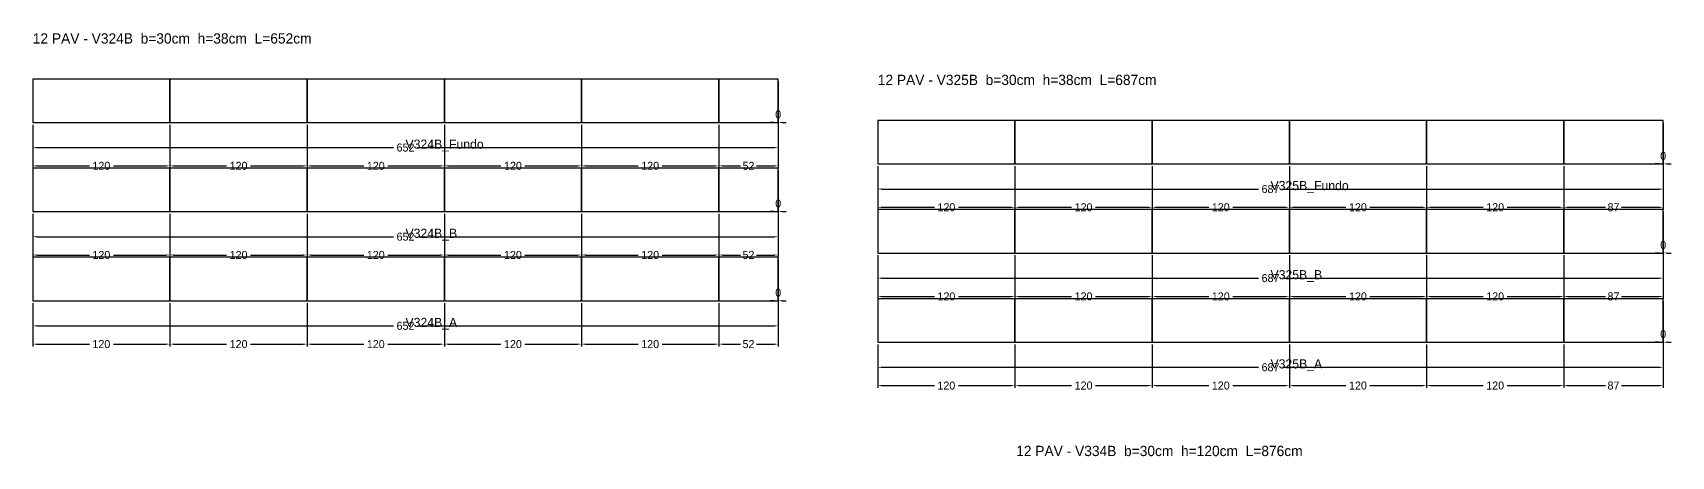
# Model space of a CAD drawing. Header units: metres. Extents: x 180 to 6304, y -11808 to -336.
# Drawn here: x 836 to 2269, y -2256 to -1885 of the extents above; entities that cross this region are included whole.
import ezdxf

# ---------------------------------------------------------------- set-up
doc = ezdxf.new("R2010")
doc.units = ezdxf.units.M
doc.layers.add('COTA', color=3, linetype='Continuous')
doc.dimstyles.new('COTA_VIG', dxfattribs={"dimtxt": 7, "dimasz": 3.5, "dimexe": 2, "dimexo": 2, "dimgap": 1.5, "dimtad": 1, "dimdec": 1, "dimcen": 2.5, "dimclrd": 3, "dimclre": 3, "dimclrt": 3, "dimazin": 3, "dimtfac": 1, "dimtmove": 0, "dimatfit": 3})

# ---------------------------------------------------------------- blocks, each defined once
blk = doc.blocks.new('_CLOSEDFILLED')
at = {"color": 0, "linetype": 'BYBLOCK'}
blk.add_solid([(-1, 0.16), (0, 0), (-1, -0.16)], dxfattribs=at)
blk = doc.blocks.new('*D271')
at = {"color": 3}
for p, q in [((836.3, -2121.42), (836.3, -2143.42)), ((1488.3, -2121.42), (1488.3, -2143.42)), ((839.8, -2141.42), (1151.8, -2141.42)), ((1172.8, -2141.42), (1484.8, -2141.42))]:
    blk.add_line(p, q, dxfattribs=at)
at = {"layer": 'Defpoints'}
for p in [(836.3, -2119.42), (1488.3, -2119.42), (836.3, -2141.42)]:
    blk.add_point(p, dxfattribs=at)
at = {"layer": 'COTA', "color": 3, "xscale": 3.5, "yscale": 3.5, "rotation": 180}
blk.add_blockref('_CLOSEDFILLED', (836.3, -2141.42), dxfattribs=at)
at = {"layer": 'COTA', "color": 3, "xscale": 3.5, "yscale": 3.5}
blk.add_blockref('_CLOSEDFILLED', (1488.3, -2141.42), dxfattribs=at)
at = {"layer": 'COTA', "color": 3, "insert": (1162.3, -2141.42), "char_height": 7, "attachment_point": 5}
blk.add_mtext('652', dxfattribs=at)
blk = doc.blocks.new('*D272')
at = {"color": 3}
for p, q in [((836.3, -2121.42), (836.3, -2159.42)), ((956.3, -2121.42), (956.3, -2159.42)), ((839.8, -2157.42), (885.8, -2157.42)), ((906.8, -2157.42), (952.8, -2157.42))]:
    blk.add_line(p, q, dxfattribs=at)
at = {"layer": 'Defpoints'}
for p in [(836.3, -2119.42), (956.3, -2119.42), (836.3, -2157.42)]:
    blk.add_point(p, dxfattribs=at)
at = {"layer": 'COTA', "color": 3, "xscale": 3.5, "yscale": 3.5, "rotation": 180}
blk.add_blockref('_CLOSEDFILLED', (836.3, -2157.42), dxfattribs=at)
at = {"layer": 'COTA', "color": 3, "xscale": 3.5, "yscale": 3.5}
blk.add_blockref('_CLOSEDFILLED', (956.3, -2157.42), dxfattribs=at)
at = {"layer": 'COTA', "color": 3, "insert": (896.3, -2157.42), "char_height": 7, "attachment_point": 5}
blk.add_mtext('120', dxfattribs=at)
blk = doc.blocks.new('*D273')
at = {"color": 3}
for p, q in [((956.3, -2121.42), (956.3, -2159.42)), ((1076.3, -2121.42), (1076.3, -2159.42)), ((959.8, -2157.42), (1005.8, -2157.42)), ((1026.8, -2157.42), (1072.8, -2157.42))]:
    blk.add_line(p, q, dxfattribs=at)
at = {"layer": 'Defpoints'}
for p in [(956.3, -2119.42), (1076.3, -2119.42), (956.3, -2157.42)]:
    blk.add_point(p, dxfattribs=at)
at = {"layer": 'COTA', "color": 3, "xscale": 3.5, "yscale": 3.5, "rotation": 180}
blk.add_blockref('_CLOSEDFILLED', (956.3, -2157.42), dxfattribs=at)
at = {"layer": 'COTA', "color": 3, "xscale": 3.5, "yscale": 3.5}
blk.add_blockref('_CLOSEDFILLED', (1076.3, -2157.42), dxfattribs=at)
at = {"layer": 'COTA', "color": 3, "insert": (1016.3, -2157.42), "char_height": 7, "attachment_point": 5}
blk.add_mtext('120', dxfattribs=at)
blk = doc.blocks.new('*D274')
at = {"color": 3}
for p, q in [((1076.3, -2121.42), (1076.3, -2159.42)), ((1196.3, -2121.42), (1196.3, -2159.42)), ((1079.8, -2157.42), (1125.8, -2157.42)), ((1146.8, -2157.42), (1192.8, -2157.42))]:
    blk.add_line(p, q, dxfattribs=at)
at = {"layer": 'Defpoints'}
for p in [(1076.3, -2119.42), (1196.3, -2119.42), (1076.3, -2157.42)]:
    blk.add_point(p, dxfattribs=at)
at = {"layer": 'COTA', "color": 3, "xscale": 3.5, "yscale": 3.5, "rotation": 180}
blk.add_blockref('_CLOSEDFILLED', (1076.3, -2157.42), dxfattribs=at)
at = {"layer": 'COTA', "color": 3, "xscale": 3.5, "yscale": 3.5}
blk.add_blockref('_CLOSEDFILLED', (1196.3, -2157.42), dxfattribs=at)
at = {"layer": 'COTA', "color": 3, "insert": (1136.3, -2157.42), "char_height": 7, "attachment_point": 5}
blk.add_mtext('120', dxfattribs=at)
blk = doc.blocks.new('*D275')
at = {"color": 3}
for p, q in [((1196.3, -2121.42), (1196.3, -2159.42)), ((1316.3, -2121.42), (1316.3, -2159.42)), ((1199.8, -2157.42), (1245.8, -2157.42)), ((1266.8, -2157.42), (1312.8, -2157.42))]:
    blk.add_line(p, q, dxfattribs=at)
at = {"layer": 'Defpoints'}
for p in [(1196.3, -2119.42), (1316.3, -2119.42), (1196.3, -2157.42)]:
    blk.add_point(p, dxfattribs=at)
at = {"layer": 'COTA', "color": 3, "xscale": 3.5, "yscale": 3.5, "rotation": 180}
blk.add_blockref('_CLOSEDFILLED', (1196.3, -2157.42), dxfattribs=at)
at = {"layer": 'COTA', "color": 3, "xscale": 3.5, "yscale": 3.5}
blk.add_blockref('_CLOSEDFILLED', (1316.3, -2157.42), dxfattribs=at)
at = {"layer": 'COTA', "color": 3, "insert": (1256.3, -2157.42), "char_height": 7, "attachment_point": 5}
blk.add_mtext('120', dxfattribs=at)
blk = doc.blocks.new('*D276')
at = {"color": 3}
for p, q in [((1316.3, -2121.42), (1316.3, -2159.42)), ((1436.3, -2121.42), (1436.3, -2159.42)), ((1319.8, -2157.42), (1365.8, -2157.42)), ((1386.8, -2157.42), (1432.8, -2157.42))]:
    blk.add_line(p, q, dxfattribs=at)
at = {"layer": 'Defpoints'}
for p in [(1316.3, -2119.42), (1436.3, -2119.42), (1316.3, -2157.42)]:
    blk.add_point(p, dxfattribs=at)
at = {"layer": 'COTA', "color": 3, "xscale": 3.5, "yscale": 3.5, "rotation": 180}
blk.add_blockref('_CLOSEDFILLED', (1316.3, -2157.42), dxfattribs=at)
at = {"layer": 'COTA', "color": 3, "xscale": 3.5, "yscale": 3.5}
blk.add_blockref('_CLOSEDFILLED', (1436.3, -2157.42), dxfattribs=at)
at = {"layer": 'COTA', "color": 3, "insert": (1376.3, -2157.42), "char_height": 7, "attachment_point": 5}
blk.add_mtext('120', dxfattribs=at)
blk = doc.blocks.new('*D277')
at = {"color": 3}
for p, q in [((1436.3, -2121.42), (1436.3, -2159.42)), ((1488.3, -2121.42), (1488.3, -2159.42)), ((1439.8, -2157.42), (1455.3, -2157.42)), ((1469.3, -2157.42), (1484.8, -2157.42))]:
    blk.add_line(p, q, dxfattribs=at)
at = {"layer": 'Defpoints'}
for p in [(1436.3, -2119.42), (1488.3, -2119.42), (1436.3, -2157.42)]:
    blk.add_point(p, dxfattribs=at)
at = {"layer": 'COTA', "color": 3, "xscale": 3.5, "yscale": 3.5, "rotation": 180}
blk.add_blockref('_CLOSEDFILLED', (1436.3, -2157.42), dxfattribs=at)
at = {"layer": 'COTA', "color": 3, "xscale": 3.5, "yscale": 3.5}
blk.add_blockref('_CLOSEDFILLED', (1488.3, -2157.42), dxfattribs=at)
at = {"layer": 'COTA', "color": 3, "insert": (1462.3, -2157.42), "char_height": 7, "attachment_point": 5}
blk.add_mtext('52', dxfattribs=at)
blk = doc.blocks.new('*D279')
at = {"color": 3}
for p, q in [((836.3, -2043.42), (836.3, -2065.42)), ((1488.3, -2043.42), (1488.3, -2065.42)), ((839.8, -2063.42), (1151.8, -2063.42)), ((1172.8, -2063.42), (1484.8, -2063.42))]:
    blk.add_line(p, q, dxfattribs=at)
at = {"layer": 'Defpoints'}
for p in [(836.3, -2041.42), (1488.3, -2041.42), (836.3, -2063.42)]:
    blk.add_point(p, dxfattribs=at)
at = {"layer": 'COTA', "color": 3, "xscale": 3.5, "yscale": 3.5, "rotation": 180}
blk.add_blockref('_CLOSEDFILLED', (836.3, -2063.42), dxfattribs=at)
at = {"layer": 'COTA', "color": 3, "xscale": 3.5, "yscale": 3.5}
blk.add_blockref('_CLOSEDFILLED', (1488.3, -2063.42), dxfattribs=at)
at = {"layer": 'COTA', "color": 3, "insert": (1162.3, -2063.42), "char_height": 7, "attachment_point": 5}
blk.add_mtext('652', dxfattribs=at)
blk = doc.blocks.new('*D280')
at = {"color": 3}
for p, q in [((836.3, -2043.42), (836.3, -2081.42)), ((956.3, -2043.42), (956.3, -2081.42)), ((839.8, -2079.42), (885.8, -2079.42)), ((906.8, -2079.42), (952.8, -2079.42))]:
    blk.add_line(p, q, dxfattribs=at)
at = {"layer": 'Defpoints'}
for p in [(836.3, -2041.42), (956.3, -2041.42), (836.3, -2079.42)]:
    blk.add_point(p, dxfattribs=at)
at = {"layer": 'COTA', "color": 3, "xscale": 3.5, "yscale": 3.5, "rotation": 180}
blk.add_blockref('_CLOSEDFILLED', (836.3, -2079.42), dxfattribs=at)
at = {"layer": 'COTA', "color": 3, "xscale": 3.5, "yscale": 3.5}
blk.add_blockref('_CLOSEDFILLED', (956.3, -2079.42), dxfattribs=at)
at = {"layer": 'COTA', "color": 3, "insert": (896.3, -2079.42), "char_height": 7, "attachment_point": 5}
blk.add_mtext('120', dxfattribs=at)
blk = doc.blocks.new('*D281')
at = {"color": 3}
for p, q in [((956.3, -2043.42), (956.3, -2081.42)), ((1076.3, -2043.42), (1076.3, -2081.42)), ((959.8, -2079.42), (1005.8, -2079.42)), ((1026.8, -2079.42), (1072.8, -2079.42))]:
    blk.add_line(p, q, dxfattribs=at)
at = {"layer": 'Defpoints'}
for p in [(956.3, -2041.42), (1076.3, -2041.42), (956.3, -2079.42)]:
    blk.add_point(p, dxfattribs=at)
at = {"layer": 'COTA', "color": 3, "xscale": 3.5, "yscale": 3.5, "rotation": 180}
blk.add_blockref('_CLOSEDFILLED', (956.3, -2079.42), dxfattribs=at)
at = {"layer": 'COTA', "color": 3, "xscale": 3.5, "yscale": 3.5}
blk.add_blockref('_CLOSEDFILLED', (1076.3, -2079.42), dxfattribs=at)
at = {"layer": 'COTA', "color": 3, "insert": (1016.3, -2079.42), "char_height": 7, "attachment_point": 5}
blk.add_mtext('120', dxfattribs=at)
blk = doc.blocks.new('*D282')
at = {"color": 3}
for p, q in [((1076.3, -2043.42), (1076.3, -2081.42)), ((1196.3, -2043.42), (1196.3, -2081.42)), ((1079.8, -2079.42), (1125.8, -2079.42)), ((1146.8, -2079.42), (1192.8, -2079.42))]:
    blk.add_line(p, q, dxfattribs=at)
at = {"layer": 'Defpoints'}
for p in [(1076.3, -2041.42), (1196.3, -2041.42), (1076.3, -2079.42)]:
    blk.add_point(p, dxfattribs=at)
at = {"layer": 'COTA', "color": 3, "xscale": 3.5, "yscale": 3.5, "rotation": 180}
blk.add_blockref('_CLOSEDFILLED', (1076.3, -2079.42), dxfattribs=at)
at = {"layer": 'COTA', "color": 3, "xscale": 3.5, "yscale": 3.5}
blk.add_blockref('_CLOSEDFILLED', (1196.3, -2079.42), dxfattribs=at)
at = {"layer": 'COTA', "color": 3, "insert": (1136.3, -2079.42), "char_height": 7, "attachment_point": 5}
blk.add_mtext('120', dxfattribs=at)
blk = doc.blocks.new('*D283')
at = {"color": 3}
for p, q in [((1196.3, -2043.42), (1196.3, -2081.42)), ((1316.3, -2043.42), (1316.3, -2081.42)), ((1199.8, -2079.42), (1245.8, -2079.42)), ((1266.8, -2079.42), (1312.8, -2079.42))]:
    blk.add_line(p, q, dxfattribs=at)
at = {"layer": 'Defpoints'}
for p in [(1196.3, -2041.42), (1316.3, -2041.42), (1196.3, -2079.42)]:
    blk.add_point(p, dxfattribs=at)
at = {"layer": 'COTA', "color": 3, "xscale": 3.5, "yscale": 3.5, "rotation": 180}
blk.add_blockref('_CLOSEDFILLED', (1196.3, -2079.42), dxfattribs=at)
at = {"layer": 'COTA', "color": 3, "xscale": 3.5, "yscale": 3.5}
blk.add_blockref('_CLOSEDFILLED', (1316.3, -2079.42), dxfattribs=at)
at = {"layer": 'COTA', "color": 3, "insert": (1256.3, -2079.42), "char_height": 7, "attachment_point": 5}
blk.add_mtext('120', dxfattribs=at)
blk = doc.blocks.new('*D284')
at = {"color": 3}
for p, q in [((1316.3, -2043.42), (1316.3, -2081.42)), ((1436.3, -2043.42), (1436.3, -2081.42)), ((1319.8, -2079.42), (1365.8, -2079.42)), ((1386.8, -2079.42), (1432.8, -2079.42))]:
    blk.add_line(p, q, dxfattribs=at)
at = {"layer": 'Defpoints'}
for p in [(1316.3, -2041.42), (1436.3, -2041.42), (1316.3, -2079.42)]:
    blk.add_point(p, dxfattribs=at)
at = {"layer": 'COTA', "color": 3, "xscale": 3.5, "yscale": 3.5, "rotation": 180}
blk.add_blockref('_CLOSEDFILLED', (1316.3, -2079.42), dxfattribs=at)
at = {"layer": 'COTA', "color": 3, "xscale": 3.5, "yscale": 3.5}
blk.add_blockref('_CLOSEDFILLED', (1436.3, -2079.42), dxfattribs=at)
at = {"layer": 'COTA', "color": 3, "insert": (1376.3, -2079.42), "char_height": 7, "attachment_point": 5}
blk.add_mtext('120', dxfattribs=at)
blk = doc.blocks.new('*D285')
at = {"color": 3}
for p, q in [((1436.3, -2043.42), (1436.3, -2081.42)), ((1488.3, -2043.42), (1488.3, -2081.42)), ((1439.8, -2079.42), (1455.3, -2079.42)), ((1469.3, -2079.42), (1484.8, -2079.42))]:
    blk.add_line(p, q, dxfattribs=at)
at = {"layer": 'Defpoints'}
for p in [(1436.3, -2041.42), (1488.3, -2041.42), (1436.3, -2079.42)]:
    blk.add_point(p, dxfattribs=at)
at = {"layer": 'COTA', "color": 3, "xscale": 3.5, "yscale": 3.5, "rotation": 180}
blk.add_blockref('_CLOSEDFILLED', (1436.3, -2079.42), dxfattribs=at)
at = {"layer": 'COTA', "color": 3, "xscale": 3.5, "yscale": 3.5}
blk.add_blockref('_CLOSEDFILLED', (1488.3, -2079.42), dxfattribs=at)
at = {"layer": 'COTA', "color": 3, "insert": (1462.3, -2079.42), "char_height": 7, "attachment_point": 5}
blk.add_mtext('52', dxfattribs=at)
blk = doc.blocks.new('*D287')
at = {"color": 3}
for p, q in [((836.3, -1965.42), (836.3, -1987.42)), ((1488.3, -1965.42), (1488.3, -1987.42)), ((839.8, -1985.42), (1151.8, -1985.42)), ((1172.8, -1985.42), (1484.8, -1985.42))]:
    blk.add_line(p, q, dxfattribs=at)
at = {"layer": 'Defpoints'}
for p in [(836.3, -1963.42), (1488.3, -1963.42), (836.3, -1985.42)]:
    blk.add_point(p, dxfattribs=at)
at = {"layer": 'COTA', "color": 3, "xscale": 3.5, "yscale": 3.5, "rotation": 180}
blk.add_blockref('_CLOSEDFILLED', (836.3, -1985.42), dxfattribs=at)
at = {"layer": 'COTA', "color": 3, "xscale": 3.5, "yscale": 3.5}
blk.add_blockref('_CLOSEDFILLED', (1488.3, -1985.42), dxfattribs=at)
at = {"layer": 'COTA', "color": 3, "insert": (1162.3, -1985.42), "char_height": 7, "attachment_point": 5}
blk.add_mtext('652', dxfattribs=at)
blk = doc.blocks.new('*D288')
at = {"color": 3}
for p, q in [((836.3, -1965.42), (836.3, -2003.42)), ((956.3, -1965.42), (956.3, -2003.42)), ((839.8, -2001.42), (885.8, -2001.42)), ((906.8, -2001.42), (952.8, -2001.42))]:
    blk.add_line(p, q, dxfattribs=at)
at = {"layer": 'Defpoints'}
for p in [(836.3, -1963.42), (956.3, -1963.42), (836.3, -2001.42)]:
    blk.add_point(p, dxfattribs=at)
at = {"layer": 'COTA', "color": 3, "xscale": 3.5, "yscale": 3.5, "rotation": 180}
blk.add_blockref('_CLOSEDFILLED', (836.3, -2001.42), dxfattribs=at)
at = {"layer": 'COTA', "color": 3, "xscale": 3.5, "yscale": 3.5}
blk.add_blockref('_CLOSEDFILLED', (956.3, -2001.42), dxfattribs=at)
at = {"layer": 'COTA', "color": 3, "insert": (896.3, -2001.42), "char_height": 7, "attachment_point": 5}
blk.add_mtext('120', dxfattribs=at)
blk = doc.blocks.new('*D289')
at = {"color": 3}
for p, q in [((956.3, -1965.42), (956.3, -2003.42)), ((1076.3, -1965.42), (1076.3, -2003.42)), ((959.8, -2001.42), (1005.8, -2001.42)), ((1026.8, -2001.42), (1072.8, -2001.42))]:
    blk.add_line(p, q, dxfattribs=at)
at = {"layer": 'Defpoints'}
for p in [(956.3, -1963.42), (1076.3, -1963.42), (956.3, -2001.42)]:
    blk.add_point(p, dxfattribs=at)
at = {"layer": 'COTA', "color": 3, "xscale": 3.5, "yscale": 3.5, "rotation": 180}
blk.add_blockref('_CLOSEDFILLED', (956.3, -2001.42), dxfattribs=at)
at = {"layer": 'COTA', "color": 3, "xscale": 3.5, "yscale": 3.5}
blk.add_blockref('_CLOSEDFILLED', (1076.3, -2001.42), dxfattribs=at)
at = {"layer": 'COTA', "color": 3, "insert": (1016.3, -2001.42), "char_height": 7, "attachment_point": 5}
blk.add_mtext('120', dxfattribs=at)
blk = doc.blocks.new('*D290')
at = {"color": 3}
for p, q in [((1076.3, -1965.42), (1076.3, -2003.42)), ((1196.3, -1965.42), (1196.3, -2003.42)), ((1079.8, -2001.42), (1125.8, -2001.42)), ((1146.8, -2001.42), (1192.8, -2001.42))]:
    blk.add_line(p, q, dxfattribs=at)
at = {"layer": 'Defpoints'}
for p in [(1076.3, -1963.42), (1196.3, -1963.42), (1076.3, -2001.42)]:
    blk.add_point(p, dxfattribs=at)
at = {"layer": 'COTA', "color": 3, "xscale": 3.5, "yscale": 3.5, "rotation": 180}
blk.add_blockref('_CLOSEDFILLED', (1076.3, -2001.42), dxfattribs=at)
at = {"layer": 'COTA', "color": 3, "xscale": 3.5, "yscale": 3.5}
blk.add_blockref('_CLOSEDFILLED', (1196.3, -2001.42), dxfattribs=at)
at = {"layer": 'COTA', "color": 3, "insert": (1136.3, -2001.42), "char_height": 7, "attachment_point": 5}
blk.add_mtext('120', dxfattribs=at)
blk = doc.blocks.new('*D291')
at = {"color": 3}
for p, q in [((1196.3, -1965.42), (1196.3, -2003.42)), ((1316.3, -1965.42), (1316.3, -2003.42)), ((1199.8, -2001.42), (1245.8, -2001.42)), ((1266.8, -2001.42), (1312.8, -2001.42))]:
    blk.add_line(p, q, dxfattribs=at)
at = {"layer": 'Defpoints'}
for p in [(1196.3, -1963.42), (1316.3, -1963.42), (1196.3, -2001.42)]:
    blk.add_point(p, dxfattribs=at)
at = {"layer": 'COTA', "color": 3, "xscale": 3.5, "yscale": 3.5, "rotation": 180}
blk.add_blockref('_CLOSEDFILLED', (1196.3, -2001.42), dxfattribs=at)
at = {"layer": 'COTA', "color": 3, "xscale": 3.5, "yscale": 3.5}
blk.add_blockref('_CLOSEDFILLED', (1316.3, -2001.42), dxfattribs=at)
at = {"layer": 'COTA', "color": 3, "insert": (1256.3, -2001.42), "char_height": 7, "attachment_point": 5}
blk.add_mtext('120', dxfattribs=at)
blk = doc.blocks.new('*D292')
at = {"color": 3}
for p, q in [((1316.3, -1965.42), (1316.3, -2003.42)), ((1436.3, -1965.42), (1436.3, -2003.42)), ((1319.8, -2001.42), (1365.8, -2001.42)), ((1386.8, -2001.42), (1432.8, -2001.42))]:
    blk.add_line(p, q, dxfattribs=at)
at = {"layer": 'Defpoints'}
for p in [(1316.3, -1963.42), (1436.3, -1963.42), (1316.3, -2001.42)]:
    blk.add_point(p, dxfattribs=at)
at = {"layer": 'COTA', "color": 3, "xscale": 3.5, "yscale": 3.5, "rotation": 180}
blk.add_blockref('_CLOSEDFILLED', (1316.3, -2001.42), dxfattribs=at)
at = {"layer": 'COTA', "color": 3, "xscale": 3.5, "yscale": 3.5}
blk.add_blockref('_CLOSEDFILLED', (1436.3, -2001.42), dxfattribs=at)
at = {"layer": 'COTA', "color": 3, "insert": (1376.3, -2001.42), "char_height": 7, "attachment_point": 5}
blk.add_mtext('120', dxfattribs=at)
blk = doc.blocks.new('*D293')
at = {"color": 3}
for p, q in [((1436.3, -1965.42), (1436.3, -2003.42)), ((1488.3, -1965.42), (1488.3, -2003.42)), ((1439.8, -2001.42), (1455.3, -2001.42)), ((1469.3, -2001.42), (1484.8, -2001.42))]:
    blk.add_line(p, q, dxfattribs=at)
at = {"layer": 'Defpoints'}
for p in [(1436.3, -1963.42), (1488.3, -1963.42), (1436.3, -2001.42)]:
    blk.add_point(p, dxfattribs=at)
at = {"layer": 'COTA', "color": 3, "xscale": 3.5, "yscale": 3.5, "rotation": 180}
blk.add_blockref('_CLOSEDFILLED', (1436.3, -2001.42), dxfattribs=at)
at = {"layer": 'COTA', "color": 3, "xscale": 3.5, "yscale": 3.5}
blk.add_blockref('_CLOSEDFILLED', (1488.3, -2001.42), dxfattribs=at)
at = {"layer": 'COTA', "color": 3, "insert": (1462.3, -2001.42), "char_height": 7, "attachment_point": 5}
blk.add_mtext('52', dxfattribs=at)
blk = doc.blocks.new('*D295')
at = {"color": 3}
for p, q in [((1575.38, -2157.68), (1575.38, -2179.68)), ((2262.38, -2157.68), (2262.38, -2179.68)), ((1578.88, -2177.68), (1908.38, -2177.68)), ((1929.38, -2177.68), (2258.88, -2177.68))]:
    blk.add_line(p, q, dxfattribs=at)
at = {"layer": 'Defpoints'}
for p in [(1575.38, -2155.68), (2262.38, -2155.68), (1575.38, -2177.68)]:
    blk.add_point(p, dxfattribs=at)
at = {"layer": 'COTA', "color": 3, "xscale": 3.5, "yscale": 3.5, "rotation": 180}
blk.add_blockref('_CLOSEDFILLED', (1575.38, -2177.68), dxfattribs=at)
at = {"layer": 'COTA', "color": 3, "xscale": 3.5, "yscale": 3.5}
blk.add_blockref('_CLOSEDFILLED', (2262.38, -2177.68), dxfattribs=at)
at = {"layer": 'COTA', "color": 3, "insert": (1918.88, -2177.68), "char_height": 7, "attachment_point": 5}
blk.add_mtext('687', dxfattribs=at)
blk = doc.blocks.new('*D296')
at = {"color": 3}
for p, q in [((1575.38, -2157.68), (1575.38, -2195.68)), ((1695.38, -2157.68), (1695.38, -2195.68)), ((1578.88, -2193.68), (1624.88, -2193.68)), ((1645.88, -2193.68), (1691.88, -2193.68))]:
    blk.add_line(p, q, dxfattribs=at)
at = {"layer": 'Defpoints'}
for p in [(1575.38, -2155.68), (1695.38, -2155.68), (1575.38, -2193.68)]:
    blk.add_point(p, dxfattribs=at)
at = {"layer": 'COTA', "color": 3, "xscale": 3.5, "yscale": 3.5, "rotation": 180}
blk.add_blockref('_CLOSEDFILLED', (1575.38, -2193.68), dxfattribs=at)
at = {"layer": 'COTA', "color": 3, "xscale": 3.5, "yscale": 3.5}
blk.add_blockref('_CLOSEDFILLED', (1695.38, -2193.68), dxfattribs=at)
at = {"layer": 'COTA', "color": 3, "insert": (1635.38, -2193.68), "char_height": 7, "attachment_point": 5}
blk.add_mtext('120', dxfattribs=at)
blk = doc.blocks.new('*D297')
at = {"color": 3}
for p, q in [((1695.38, -2157.68), (1695.38, -2195.68)), ((1815.38, -2157.68), (1815.38, -2195.68)), ((1698.88, -2193.68), (1744.88, -2193.68)), ((1765.88, -2193.68), (1811.88, -2193.68))]:
    blk.add_line(p, q, dxfattribs=at)
at = {"layer": 'Defpoints'}
for p in [(1695.38, -2155.68), (1815.38, -2155.68), (1695.38, -2193.68)]:
    blk.add_point(p, dxfattribs=at)
at = {"layer": 'COTA', "color": 3, "xscale": 3.5, "yscale": 3.5, "rotation": 180}
blk.add_blockref('_CLOSEDFILLED', (1695.38, -2193.68), dxfattribs=at)
at = {"layer": 'COTA', "color": 3, "xscale": 3.5, "yscale": 3.5}
blk.add_blockref('_CLOSEDFILLED', (1815.38, -2193.68), dxfattribs=at)
at = {"layer": 'COTA', "color": 3, "insert": (1755.38, -2193.68), "char_height": 7, "attachment_point": 5}
blk.add_mtext('120', dxfattribs=at)
blk = doc.blocks.new('*D298')
at = {"color": 3}
for p, q in [((1815.38, -2157.68), (1815.38, -2195.68)), ((1935.38, -2157.68), (1935.38, -2195.68)), ((1818.88, -2193.68), (1864.88, -2193.68)), ((1885.88, -2193.68), (1931.88, -2193.68))]:
    blk.add_line(p, q, dxfattribs=at)
at = {"layer": 'Defpoints'}
for p in [(1815.38, -2155.68), (1935.38, -2155.68), (1815.38, -2193.68)]:
    blk.add_point(p, dxfattribs=at)
at = {"layer": 'COTA', "color": 3, "xscale": 3.5, "yscale": 3.5, "rotation": 180}
blk.add_blockref('_CLOSEDFILLED', (1815.38, -2193.68), dxfattribs=at)
at = {"layer": 'COTA', "color": 3, "xscale": 3.5, "yscale": 3.5}
blk.add_blockref('_CLOSEDFILLED', (1935.38, -2193.68), dxfattribs=at)
at = {"layer": 'COTA', "color": 3, "insert": (1875.38, -2193.68), "char_height": 7, "attachment_point": 5}
blk.add_mtext('120', dxfattribs=at)
blk = doc.blocks.new('*D299')
at = {"color": 3}
for p, q in [((1935.38, -2157.68), (1935.38, -2195.68)), ((2055.38, -2157.68), (2055.38, -2195.68)), ((1938.88, -2193.68), (1984.88, -2193.68)), ((2005.88, -2193.68), (2051.88, -2193.68))]:
    blk.add_line(p, q, dxfattribs=at)
at = {"layer": 'Defpoints'}
for p in [(1935.38, -2155.68), (2055.38, -2155.68), (1935.38, -2193.68)]:
    blk.add_point(p, dxfattribs=at)
at = {"layer": 'COTA', "color": 3, "xscale": 3.5, "yscale": 3.5, "rotation": 180}
blk.add_blockref('_CLOSEDFILLED', (1935.38, -2193.68), dxfattribs=at)
at = {"layer": 'COTA', "color": 3, "xscale": 3.5, "yscale": 3.5}
blk.add_blockref('_CLOSEDFILLED', (2055.38, -2193.68), dxfattribs=at)
at = {"layer": 'COTA', "color": 3, "insert": (1995.38, -2193.68), "char_height": 7, "attachment_point": 5}
blk.add_mtext('120', dxfattribs=at)
blk = doc.blocks.new('*D300')
at = {"color": 3}
for p, q in [((2055.38, -2157.68), (2055.38, -2195.68)), ((2175.38, -2157.68), (2175.38, -2195.68)), ((2058.88, -2193.68), (2104.88, -2193.68)), ((2125.88, -2193.68), (2171.88, -2193.68))]:
    blk.add_line(p, q, dxfattribs=at)
at = {"layer": 'Defpoints'}
for p in [(2055.38, -2155.68), (2175.38, -2155.68), (2055.38, -2193.68)]:
    blk.add_point(p, dxfattribs=at)
at = {"layer": 'COTA', "color": 3, "xscale": 3.5, "yscale": 3.5, "rotation": 180}
blk.add_blockref('_CLOSEDFILLED', (2055.38, -2193.68), dxfattribs=at)
at = {"layer": 'COTA', "color": 3, "xscale": 3.5, "yscale": 3.5}
blk.add_blockref('_CLOSEDFILLED', (2175.38, -2193.68), dxfattribs=at)
at = {"layer": 'COTA', "color": 3, "insert": (2115.38, -2193.68), "char_height": 7, "attachment_point": 5}
blk.add_mtext('120', dxfattribs=at)
blk = doc.blocks.new('*D301')
at = {"color": 3}
for p, q in [((2175.38, -2157.68), (2175.38, -2195.68)), ((2262.38, -2157.68), (2262.38, -2195.68)), ((2178.88, -2193.68), (2211.88, -2193.68)), ((2225.88, -2193.68), (2258.88, -2193.68))]:
    blk.add_line(p, q, dxfattribs=at)
at = {"layer": 'Defpoints'}
for p in [(2175.38, -2155.68), (2262.38, -2155.68), (2175.38, -2193.68)]:
    blk.add_point(p, dxfattribs=at)
at = {"layer": 'COTA', "color": 3, "xscale": 3.5, "yscale": 3.5, "rotation": 180}
blk.add_blockref('_CLOSEDFILLED', (2175.38, -2193.68), dxfattribs=at)
at = {"layer": 'COTA', "color": 3, "xscale": 3.5, "yscale": 3.5}
blk.add_blockref('_CLOSEDFILLED', (2262.38, -2193.68), dxfattribs=at)
at = {"layer": 'COTA', "color": 3, "insert": (2218.88, -2193.68), "char_height": 7, "attachment_point": 5}
blk.add_mtext('87', dxfattribs=at)
blk = doc.blocks.new('*D303')
at = {"color": 3}
for p, q in [((1575.38, -2079.68), (1575.38, -2101.68)), ((2262.38, -2079.68), (2262.38, -2101.68)), ((1578.88, -2099.68), (1908.38, -2099.68)), ((1929.38, -2099.68), (2258.88, -2099.68))]:
    blk.add_line(p, q, dxfattribs=at)
at = {"layer": 'Defpoints'}
for p in [(1575.38, -2077.68), (2262.38, -2077.68), (1575.38, -2099.68)]:
    blk.add_point(p, dxfattribs=at)
at = {"layer": 'COTA', "color": 3, "xscale": 3.5, "yscale": 3.5, "rotation": 180}
blk.add_blockref('_CLOSEDFILLED', (1575.38, -2099.68), dxfattribs=at)
at = {"layer": 'COTA', "color": 3, "xscale": 3.5, "yscale": 3.5}
blk.add_blockref('_CLOSEDFILLED', (2262.38, -2099.68), dxfattribs=at)
at = {"layer": 'COTA', "color": 3, "insert": (1918.88, -2099.68), "char_height": 7, "attachment_point": 5}
blk.add_mtext('687', dxfattribs=at)
blk = doc.blocks.new('*D304')
at = {"color": 3}
for p, q in [((1575.38, -2079.68), (1575.38, -2117.68)), ((1695.38, -2079.68), (1695.38, -2117.68)), ((1578.88, -2115.68), (1624.88, -2115.68)), ((1645.88, -2115.68), (1691.88, -2115.68))]:
    blk.add_line(p, q, dxfattribs=at)
at = {"layer": 'Defpoints'}
for p in [(1575.38, -2077.68), (1695.38, -2077.68), (1575.38, -2115.68)]:
    blk.add_point(p, dxfattribs=at)
at = {"layer": 'COTA', "color": 3, "xscale": 3.5, "yscale": 3.5, "rotation": 180}
blk.add_blockref('_CLOSEDFILLED', (1575.38, -2115.68), dxfattribs=at)
at = {"layer": 'COTA', "color": 3, "xscale": 3.5, "yscale": 3.5}
blk.add_blockref('_CLOSEDFILLED', (1695.38, -2115.68), dxfattribs=at)
at = {"layer": 'COTA', "color": 3, "insert": (1635.38, -2115.68), "char_height": 7, "attachment_point": 5}
blk.add_mtext('120', dxfattribs=at)
blk = doc.blocks.new('*D305')
at = {"color": 3}
for p, q in [((1695.38, -2079.68), (1695.38, -2117.68)), ((1815.38, -2079.68), (1815.38, -2117.68)), ((1698.88, -2115.68), (1744.88, -2115.68)), ((1765.88, -2115.68), (1811.88, -2115.68))]:
    blk.add_line(p, q, dxfattribs=at)
at = {"layer": 'Defpoints'}
for p in [(1695.38, -2077.68), (1815.38, -2077.68), (1695.38, -2115.68)]:
    blk.add_point(p, dxfattribs=at)
at = {"layer": 'COTA', "color": 3, "xscale": 3.5, "yscale": 3.5, "rotation": 180}
blk.add_blockref('_CLOSEDFILLED', (1695.38, -2115.68), dxfattribs=at)
at = {"layer": 'COTA', "color": 3, "xscale": 3.5, "yscale": 3.5}
blk.add_blockref('_CLOSEDFILLED', (1815.38, -2115.68), dxfattribs=at)
at = {"layer": 'COTA', "color": 3, "insert": (1755.38, -2115.68), "char_height": 7, "attachment_point": 5}
blk.add_mtext('120', dxfattribs=at)
blk = doc.blocks.new('*D306')
at = {"color": 3}
for p, q in [((1815.38, -2079.68), (1815.38, -2117.68)), ((1935.38, -2079.68), (1935.38, -2117.68)), ((1818.88, -2115.68), (1864.88, -2115.68)), ((1885.88, -2115.68), (1931.88, -2115.68))]:
    blk.add_line(p, q, dxfattribs=at)
at = {"layer": 'Defpoints'}
for p in [(1815.38, -2077.68), (1935.38, -2077.68), (1815.38, -2115.68)]:
    blk.add_point(p, dxfattribs=at)
at = {"layer": 'COTA', "color": 3, "xscale": 3.5, "yscale": 3.5, "rotation": 180}
blk.add_blockref('_CLOSEDFILLED', (1815.38, -2115.68), dxfattribs=at)
at = {"layer": 'COTA', "color": 3, "xscale": 3.5, "yscale": 3.5}
blk.add_blockref('_CLOSEDFILLED', (1935.38, -2115.68), dxfattribs=at)
at = {"layer": 'COTA', "color": 3, "insert": (1875.38, -2115.68), "char_height": 7, "attachment_point": 5}
blk.add_mtext('120', dxfattribs=at)
blk = doc.blocks.new('*D307')
at = {"color": 3}
for p, q in [((1935.38, -2079.68), (1935.38, -2117.68)), ((2055.38, -2079.68), (2055.38, -2117.68)), ((1938.88, -2115.68), (1984.88, -2115.68)), ((2005.88, -2115.68), (2051.88, -2115.68))]:
    blk.add_line(p, q, dxfattribs=at)
at = {"layer": 'Defpoints'}
for p in [(1935.38, -2077.68), (2055.38, -2077.68), (1935.38, -2115.68)]:
    blk.add_point(p, dxfattribs=at)
at = {"layer": 'COTA', "color": 3, "xscale": 3.5, "yscale": 3.5, "rotation": 180}
blk.add_blockref('_CLOSEDFILLED', (1935.38, -2115.68), dxfattribs=at)
at = {"layer": 'COTA', "color": 3, "xscale": 3.5, "yscale": 3.5}
blk.add_blockref('_CLOSEDFILLED', (2055.38, -2115.68), dxfattribs=at)
at = {"layer": 'COTA', "color": 3, "insert": (1995.38, -2115.68), "char_height": 7, "attachment_point": 5}
blk.add_mtext('120', dxfattribs=at)
blk = doc.blocks.new('*D308')
at = {"color": 3}
for p, q in [((2055.38, -2079.68), (2055.38, -2117.68)), ((2175.38, -2079.68), (2175.38, -2117.68)), ((2058.88, -2115.68), (2104.88, -2115.68)), ((2125.88, -2115.68), (2171.88, -2115.68))]:
    blk.add_line(p, q, dxfattribs=at)
at = {"layer": 'Defpoints'}
for p in [(2055.38, -2077.68), (2175.38, -2077.68), (2055.38, -2115.68)]:
    blk.add_point(p, dxfattribs=at)
at = {"layer": 'COTA', "color": 3, "xscale": 3.5, "yscale": 3.5, "rotation": 180}
blk.add_blockref('_CLOSEDFILLED', (2055.38, -2115.68), dxfattribs=at)
at = {"layer": 'COTA', "color": 3, "xscale": 3.5, "yscale": 3.5}
blk.add_blockref('_CLOSEDFILLED', (2175.38, -2115.68), dxfattribs=at)
at = {"layer": 'COTA', "color": 3, "insert": (2115.38, -2115.68), "char_height": 7, "attachment_point": 5}
blk.add_mtext('120', dxfattribs=at)
blk = doc.blocks.new('*D309')
at = {"color": 3}
for p, q in [((2175.38, -2079.68), (2175.38, -2117.68)), ((2262.38, -2079.68), (2262.38, -2117.68)), ((2178.88, -2115.68), (2211.88, -2115.68)), ((2225.88, -2115.68), (2258.88, -2115.68))]:
    blk.add_line(p, q, dxfattribs=at)
at = {"layer": 'Defpoints'}
for p in [(2175.38, -2077.68), (2262.38, -2077.68), (2175.38, -2115.68)]:
    blk.add_point(p, dxfattribs=at)
at = {"layer": 'COTA', "color": 3, "xscale": 3.5, "yscale": 3.5, "rotation": 180}
blk.add_blockref('_CLOSEDFILLED', (2175.38, -2115.68), dxfattribs=at)
at = {"layer": 'COTA', "color": 3, "xscale": 3.5, "yscale": 3.5}
blk.add_blockref('_CLOSEDFILLED', (2262.38, -2115.68), dxfattribs=at)
at = {"layer": 'COTA', "color": 3, "insert": (2218.88, -2115.68), "char_height": 7, "attachment_point": 5}
blk.add_mtext('87', dxfattribs=at)
blk = doc.blocks.new('*D311')
at = {"color": 3}
for p, q in [((1575.38, -2001.68), (1575.38, -2023.68)), ((2262.38, -2001.68), (2262.38, -2023.68)), ((1578.88, -2021.68), (1908.38, -2021.68)), ((1929.38, -2021.68), (2258.88, -2021.68))]:
    blk.add_line(p, q, dxfattribs=at)
at = {"layer": 'Defpoints'}
for p in [(1575.38, -1999.68), (2262.38, -1999.68), (1575.38, -2021.68)]:
    blk.add_point(p, dxfattribs=at)
at = {"layer": 'COTA', "color": 3, "xscale": 3.5, "yscale": 3.5, "rotation": 180}
blk.add_blockref('_CLOSEDFILLED', (1575.38, -2021.68), dxfattribs=at)
at = {"layer": 'COTA', "color": 3, "xscale": 3.5, "yscale": 3.5}
blk.add_blockref('_CLOSEDFILLED', (2262.38, -2021.68), dxfattribs=at)
at = {"layer": 'COTA', "color": 3, "insert": (1918.88, -2021.68), "char_height": 7, "attachment_point": 5}
blk.add_mtext('687', dxfattribs=at)
blk = doc.blocks.new('*D312')
at = {"color": 3}
for p, q in [((1575.38, -2001.68), (1575.38, -2039.68)), ((1695.38, -2001.68), (1695.38, -2039.68)), ((1578.88, -2037.68), (1624.88, -2037.68)), ((1645.88, -2037.68), (1691.88, -2037.68))]:
    blk.add_line(p, q, dxfattribs=at)
at = {"layer": 'Defpoints'}
for p in [(1575.38, -1999.68), (1695.38, -1999.68), (1575.38, -2037.68)]:
    blk.add_point(p, dxfattribs=at)
at = {"layer": 'COTA', "color": 3, "xscale": 3.5, "yscale": 3.5, "rotation": 180}
blk.add_blockref('_CLOSEDFILLED', (1575.38, -2037.68), dxfattribs=at)
at = {"layer": 'COTA', "color": 3, "xscale": 3.5, "yscale": 3.5}
blk.add_blockref('_CLOSEDFILLED', (1695.38, -2037.68), dxfattribs=at)
at = {"layer": 'COTA', "color": 3, "insert": (1635.38, -2037.68), "char_height": 7, "attachment_point": 5}
blk.add_mtext('120', dxfattribs=at)
blk = doc.blocks.new('*D313')
at = {"color": 3}
for p, q in [((1695.38, -2001.68), (1695.38, -2039.68)), ((1815.38, -2001.68), (1815.38, -2039.68)), ((1698.88, -2037.68), (1744.88, -2037.68)), ((1765.88, -2037.68), (1811.88, -2037.68))]:
    blk.add_line(p, q, dxfattribs=at)
at = {"layer": 'Defpoints'}
for p in [(1695.38, -1999.68), (1815.38, -1999.68), (1695.38, -2037.68)]:
    blk.add_point(p, dxfattribs=at)
at = {"layer": 'COTA', "color": 3, "xscale": 3.5, "yscale": 3.5, "rotation": 180}
blk.add_blockref('_CLOSEDFILLED', (1695.38, -2037.68), dxfattribs=at)
at = {"layer": 'COTA', "color": 3, "xscale": 3.5, "yscale": 3.5}
blk.add_blockref('_CLOSEDFILLED', (1815.38, -2037.68), dxfattribs=at)
at = {"layer": 'COTA', "color": 3, "insert": (1755.38, -2037.68), "char_height": 7, "attachment_point": 5}
blk.add_mtext('120', dxfattribs=at)
blk = doc.blocks.new('*D314')
at = {"color": 3}
for p, q in [((1815.38, -2001.68), (1815.38, -2039.68)), ((1935.38, -2001.68), (1935.38, -2039.68)), ((1818.88, -2037.68), (1864.88, -2037.68)), ((1885.88, -2037.68), (1931.88, -2037.68))]:
    blk.add_line(p, q, dxfattribs=at)
at = {"layer": 'Defpoints'}
for p in [(1815.38, -1999.68), (1935.38, -1999.68), (1815.38, -2037.68)]:
    blk.add_point(p, dxfattribs=at)
at = {"layer": 'COTA', "color": 3, "xscale": 3.5, "yscale": 3.5, "rotation": 180}
blk.add_blockref('_CLOSEDFILLED', (1815.38, -2037.68), dxfattribs=at)
at = {"layer": 'COTA', "color": 3, "xscale": 3.5, "yscale": 3.5}
blk.add_blockref('_CLOSEDFILLED', (1935.38, -2037.68), dxfattribs=at)
at = {"layer": 'COTA', "color": 3, "insert": (1875.38, -2037.68), "char_height": 7, "attachment_point": 5}
blk.add_mtext('120', dxfattribs=at)
blk = doc.blocks.new('*D315')
at = {"color": 3}
for p, q in [((1935.38, -2001.68), (1935.38, -2039.68)), ((2055.38, -2001.68), (2055.38, -2039.68)), ((1938.88, -2037.68), (1984.88, -2037.68)), ((2005.88, -2037.68), (2051.88, -2037.68))]:
    blk.add_line(p, q, dxfattribs=at)
at = {"layer": 'Defpoints'}
for p in [(1935.38, -1999.68), (2055.38, -1999.68), (1935.38, -2037.68)]:
    blk.add_point(p, dxfattribs=at)
at = {"layer": 'COTA', "color": 3, "xscale": 3.5, "yscale": 3.5, "rotation": 180}
blk.add_blockref('_CLOSEDFILLED', (1935.38, -2037.68), dxfattribs=at)
at = {"layer": 'COTA', "color": 3, "xscale": 3.5, "yscale": 3.5}
blk.add_blockref('_CLOSEDFILLED', (2055.38, -2037.68), dxfattribs=at)
at = {"layer": 'COTA', "color": 3, "insert": (1995.38, -2037.68), "char_height": 7, "attachment_point": 5}
blk.add_mtext('120', dxfattribs=at)
blk = doc.blocks.new('*D316')
at = {"color": 3}
for p, q in [((2055.38, -2001.68), (2055.38, -2039.68)), ((2175.38, -2001.68), (2175.38, -2039.68)), ((2058.88, -2037.68), (2104.88, -2037.68)), ((2125.88, -2037.68), (2171.88, -2037.68))]:
    blk.add_line(p, q, dxfattribs=at)
at = {"layer": 'Defpoints'}
for p in [(2055.38, -1999.68), (2175.38, -1999.68), (2055.38, -2037.68)]:
    blk.add_point(p, dxfattribs=at)
at = {"layer": 'COTA', "color": 3, "xscale": 3.5, "yscale": 3.5, "rotation": 180}
blk.add_blockref('_CLOSEDFILLED', (2055.38, -2037.68), dxfattribs=at)
at = {"layer": 'COTA', "color": 3, "xscale": 3.5, "yscale": 3.5}
blk.add_blockref('_CLOSEDFILLED', (2175.38, -2037.68), dxfattribs=at)
at = {"layer": 'COTA', "color": 3, "insert": (2115.38, -2037.68), "char_height": 7, "attachment_point": 5}
blk.add_mtext('120', dxfattribs=at)
blk = doc.blocks.new('*D317')
at = {"color": 3}
for p, q in [((2175.38, -2001.68), (2175.38, -2039.68)), ((2262.38, -2001.68), (2262.38, -2039.68)), ((2178.88, -2037.68), (2211.88, -2037.68)), ((2225.88, -2037.68), (2258.88, -2037.68))]:
    blk.add_line(p, q, dxfattribs=at)
at = {"layer": 'Defpoints'}
for p in [(2175.38, -1999.68), (2262.38, -1999.68), (2175.38, -2037.68)]:
    blk.add_point(p, dxfattribs=at)
at = {"layer": 'COTA', "color": 3, "xscale": 3.5, "yscale": 3.5, "rotation": 180}
blk.add_blockref('_CLOSEDFILLED', (2175.38, -2037.68), dxfattribs=at)
at = {"layer": 'COTA', "color": 3, "xscale": 3.5, "yscale": 3.5}
blk.add_blockref('_CLOSEDFILLED', (2262.38, -2037.68), dxfattribs=at)
at = {"layer": 'COTA', "color": 3, "insert": (2218.88, -2037.68), "char_height": 7, "attachment_point": 5}
blk.add_mtext('87', dxfattribs=at)

msp = doc.modelspace()

# ---------------------------------------------------------------- linework, layer by layer
at = {"layer": 'Paineis'}
for points in [[(836.3, -1963.42), (956.3, -1963.42), (956.3, -1925.42), (836.3, -1925.42)], [(956.3, -1963.42), (1076.3, -1963.42), (1076.3, -1925.42), (956.3, -1925.42)], [(1076.3, -1963.42), (1196.3, -1963.42), (1196.3, -1925.42), (1076.3, -1925.42)], [(1196.3, -1963.42), (1316.3, -1963.42), (1316.3, -1925.42), (1196.3, -1925.42)], [(1316.3, -1963.42), (1436.3, -1963.42), (1436.3, -1925.42), (1316.3, -1925.42)], [(1436.3, -1963.42), (1488.3, -1963.42), (1488.3, -1925.42), (1436.3, -1925.42)], [(1575.38, -1999.68), (1695.38, -1999.68), (1695.38, -1961.68), (1575.38, -1961.68)], [(1695.38, -1999.68), (1815.38, -1999.68), (1815.38, -1961.68), (1695.38, -1961.68)], [(1815.38, -1999.68), (1935.38, -1999.68), (1935.38, -1961.68), (1815.38, -1961.68)], [(1935.38, -1999.68), (2055.38, -1999.68), (2055.38, -1961.68), (1935.38, -1961.68)], [(2055.38, -1999.68), (2175.38, -1999.68), (2175.38, -1961.68), (2055.38, -1961.68)], [(2175.38, -1999.68), (2262.38, -1999.68), (2262.38, -1961.68), (2175.38, -1961.68)], [(836.3, -2041.42), (956.3, -2041.42), (956.3, -2003.42), (836.3, -2003.42)], [(956.3, -2041.42), (1076.3, -2041.42), (1076.3, -2003.42), (956.3, -2003.42)], [(1076.3, -2041.42), (1196.3, -2041.42), (1196.3, -2003.42), (1076.3, -2003.42)], [(1196.3, -2041.42), (1316.3, -2041.42), (1316.3, -2003.42), (1196.3, -2003.42)], [(1316.3, -2041.42), (1436.3, -2041.42), (1436.3, -2003.42), (1316.3, -2003.42)], [(1436.3, -2041.42), (1488.3, -2041.42), (1488.3, -2003.42), (1436.3, -2003.42)], [(1575.38, -2077.68), (1695.38, -2077.68), (1695.38, -2039.68), (1575.38, -2039.68)], [(1695.38, -2077.68), (1815.38, -2077.68), (1815.38, -2039.68), (1695.38, -2039.68)], [(1815.38, -2077.68), (1935.38, -2077.68), (1935.38, -2039.68), (1815.38, -2039.68)], [(1935.38, -2077.68), (2055.38, -2077.68), (2055.38, -2039.68), (1935.38, -2039.68)], [(2055.38, -2077.68), (2175.38, -2077.68), (2175.38, -2039.68), (2055.38, -2039.68)], [(2175.38, -2077.68), (2262.38, -2077.68), (2262.38, -2039.68), (2175.38, -2039.68)], [(836.3, -2119.42), (956.3, -2119.42), (956.3, -2081.42), (836.3, -2081.42)], [(956.3, -2119.42), (1076.3, -2119.42), (1076.3, -2081.42), (956.3, -2081.42)], [(1076.3, -2119.42), (1196.3, -2119.42), (1196.3, -2081.42), (1076.3, -2081.42)], [(1196.3, -2119.42), (1316.3, -2119.42), (1316.3, -2081.42), (1196.3, -2081.42)], [(1316.3, -2119.42), (1436.3, -2119.42), (1436.3, -2081.42), (1316.3, -2081.42)], [(1436.3, -2119.42), (1488.3, -2119.42), (1488.3, -2081.42), (1436.3, -2081.42)], [(1575.38, -2155.68), (1695.38, -2155.68), (1695.38, -2117.68), (1575.38, -2117.68)], [(1695.38, -2155.68), (1815.38, -2155.68), (1815.38, -2117.68), (1695.38, -2117.68)], [(1815.38, -2155.68), (1935.38, -2155.68), (1935.38, -2117.68), (1815.38, -2117.68)], [(1935.38, -2155.68), (2055.38, -2155.68), (2055.38, -2117.68), (1935.38, -2117.68)], [(2055.38, -2155.68), (2175.38, -2155.68), (2175.38, -2117.68), (2055.38, -2117.68)], [(2175.38, -2155.68), (2262.38, -2155.68), (2262.38, -2117.68), (2175.38, -2117.68)]]:
    msp.add_lwpolyline(points, close=True, dxfattribs=at)

# ---------------------------------------------------------------- texts
at = {"layer": 'NOMENCLATURA', "char_height": 9, "attachment_point": 1}
for s, insert in [('12 PAV - V324B  b=30cm  h=38cm  L=652cm', (836.3, -1885.42)), ('12 PAV - V325B  b=30cm  h=38cm  L=687cm', (1575.38, -1921.68)), ('12 PAV - V334B  b=30cm  h=120cm  L=876cm', (1696.44, -2246.39))]:
    msp.add_mtext(s, dxfattribs=dict(at, insert=insert))
at = {"layer": 'Texto Secao', "char_height": 8, "attachment_point": 1}
for s, insert in [('V324B_Fundo', (1162.3, -1978.42)), ('V325B_Fundo', (1918.88, -2014.68)), ('V324B_B', (1162.3, -2056.42)), ('V325B_B', (1918.88, -2092.68)), ('V324B_A', (1162.3, -2134.42)), ('V325B_A', (1918.88, -2170.68))]:
    msp.add_mtext(s, dxfattribs=dict(at, insert=insert))

# ---------------------------------------------------------------- dimensions: what is measured, and where the dimension line sits
at = {"layer": 'COTA'}
for base, p1, p2 in [((1488.3, -1963.42), (1488.3, -1963.42), (1488.3, -1925.42)), ((2262.38, -1999.68), (2262.38, -1999.68), (2262.38, -1961.68)), ((1488.3, -2041.42), (1488.3, -2041.42), (1488.3, -2003.42)), ((2262.38, -2077.68), (2262.38, -2077.68), (2262.38, -2039.68)), ((1488.3, -2119.42), (1488.3, -2119.42), (1488.3, -2081.42)), ((2262.38, -2155.68), (2262.38, -2155.68), (2262.38, -2117.68))]:
    msp.add_linear_dim(base=base, p1=p1, p2=p2, dimstyle='COTA_VIG', dxfattribs=at).render()
for base, p1, p2, picture, middle in [((836.3, -1985.42), (836.3, -1963.42), (1488.3, -1963.42), '*D287', (1162.3, -1985.42)), ((836.3, -2001.42), (836.3, -1963.42), (956.3, -1963.42), '*D288', (896.3, -2001.42)), ((956.3, -2001.42), (956.3, -1963.42), (1076.3, -1963.42), '*D289', (1016.3, -2001.42)), ((1076.3, -2001.42), (1076.3, -1963.42), (1196.3, -1963.42), '*D290', (1136.3, -2001.42)), ((1196.3, -2001.42), (1196.3, -1963.42), (1316.3, -1963.42), '*D291', (1256.3, -2001.42)), ((1316.3, -2001.42), (1316.3, -1963.42), (1436.3, -1963.42), '*D292', (1376.3, -2001.42)), ((1436.3, -2001.42), (1436.3, -1963.42), (1488.3, -1963.42), '*D293', (1462.3, -2001.42)), ((1575.38, -2021.68), (1575.38, -1999.68), (2262.38, -1999.68), '*D311', (1918.88, -2021.68)), ((1575.38, -2037.68), (1575.38, -1999.68), (1695.38, -1999.68), '*D312', (1635.38, -2037.68)), ((1695.38, -2037.68), (1695.38, -1999.68), (1815.38, -1999.68), '*D313', (1755.38, -2037.68)), ((1815.38, -2037.68), (1815.38, -1999.68), (1935.38, -1999.68), '*D314', (1875.38, -2037.68)), ((1935.38, -2037.68), (1935.38, -1999.68), (2055.38, -1999.68), '*D315', (1995.38, -2037.68)), ((2055.38, -2037.68), (2055.38, -1999.68), (2175.38, -1999.68), '*D316', (2115.38, -2037.68)), ((2175.38, -2037.68), (2175.38, -1999.68), (2262.38, -1999.68), '*D317', (2218.88, -2037.68)), ((836.3, -2063.42), (836.3, -2041.42), (1488.3, -2041.42), '*D279', (1162.3, -2063.42)), ((836.3, -2079.42), (836.3, -2041.42), (956.3, -2041.42), '*D280', (896.3, -2079.42)), ((956.3, -2079.42), (956.3, -2041.42), (1076.3, -2041.42), '*D281', (1016.3, -2079.42)), ((1076.3, -2079.42), (1076.3, -2041.42), (1196.3, -2041.42), '*D282', (1136.3, -2079.42)), ((1196.3, -2079.42), (1196.3, -2041.42), (1316.3, -2041.42), '*D283', (1256.3, -2079.42)), ((1316.3, -2079.42), (1316.3, -2041.42), (1436.3, -2041.42), '*D284', (1376.3, -2079.42)), ((1436.3, -2079.42), (1436.3, -2041.42), (1488.3, -2041.42), '*D285', (1462.3, -2079.42)), ((1575.38, -2099.68), (1575.38, -2077.68), (2262.38, -2077.68), '*D303', (1918.88, -2099.68)), ((1575.38, -2115.68), (1575.38, -2077.68), (1695.38, -2077.68), '*D304', (1635.38, -2115.68)), ((1695.38, -2115.68), (1695.38, -2077.68), (1815.38, -2077.68), '*D305', (1755.38, -2115.68)), ((1815.38, -2115.68), (1815.38, -2077.68), (1935.38, -2077.68), '*D306', (1875.38, -2115.68)), ((1935.38, -2115.68), (1935.38, -2077.68), (2055.38, -2077.68), '*D307', (1995.38, -2115.68)), ((2055.38, -2115.68), (2055.38, -2077.68), (2175.38, -2077.68), '*D308', (2115.38, -2115.68)), ((2175.38, -2115.68), (2175.38, -2077.68), (2262.38, -2077.68), '*D309', (2218.88, -2115.68)), ((836.3, -2141.42), (836.3, -2119.42), (1488.3, -2119.42), '*D271', (1162.3, -2141.42)), ((836.3, -2157.42), (836.3, -2119.42), (956.3, -2119.42), '*D272', (896.3, -2157.42)), ((956.3, -2157.42), (956.3, -2119.42), (1076.3, -2119.42), '*D273', (1016.3, -2157.42)), ((1076.3, -2157.42), (1076.3, -2119.42), (1196.3, -2119.42), '*D274', (1136.3, -2157.42)), ((1196.3, -2157.42), (1196.3, -2119.42), (1316.3, -2119.42), '*D275', (1256.3, -2157.42)), ((1316.3, -2157.42), (1316.3, -2119.42), (1436.3, -2119.42), '*D276', (1376.3, -2157.42)), ((1436.3, -2157.42), (1436.3, -2119.42), (1488.3, -2119.42), '*D277', (1462.3, -2157.42)), ((1575.38, -2177.68), (1575.38, -2155.68), (2262.38, -2155.68), '*D295', (1918.88, -2177.68)), ((1575.38, -2193.68), (1575.38, -2155.68), (1695.38, -2155.68), '*D296', (1635.38, -2193.68)), ((1695.38, -2193.68), (1695.38, -2155.68), (1815.38, -2155.68), '*D297', (1755.38, -2193.68)), ((1815.38, -2193.68), (1815.38, -2155.68), (1935.38, -2155.68), '*D298', (1875.38, -2193.68)), ((1935.38, -2193.68), (1935.38, -2155.68), (2055.38, -2155.68), '*D299', (1995.38, -2193.68)), ((2055.38, -2193.68), (2055.38, -2155.68), (2175.38, -2155.68), '*D300', (2115.38, -2193.68)), ((2175.38, -2193.68), (2175.38, -2155.68), (2262.38, -2155.68), '*D301', (2218.88, -2193.68))]:
    dim = msp.add_linear_dim(base=base, p1=p1, p2=p2, dimstyle='COTA_VIG', dxfattribs=at)
    dim.commit()
    dim.dimension.update_dxf_attribs({"geometry": picture, "text_midpoint": middle})

doc.saveas('drawing.dxf')
